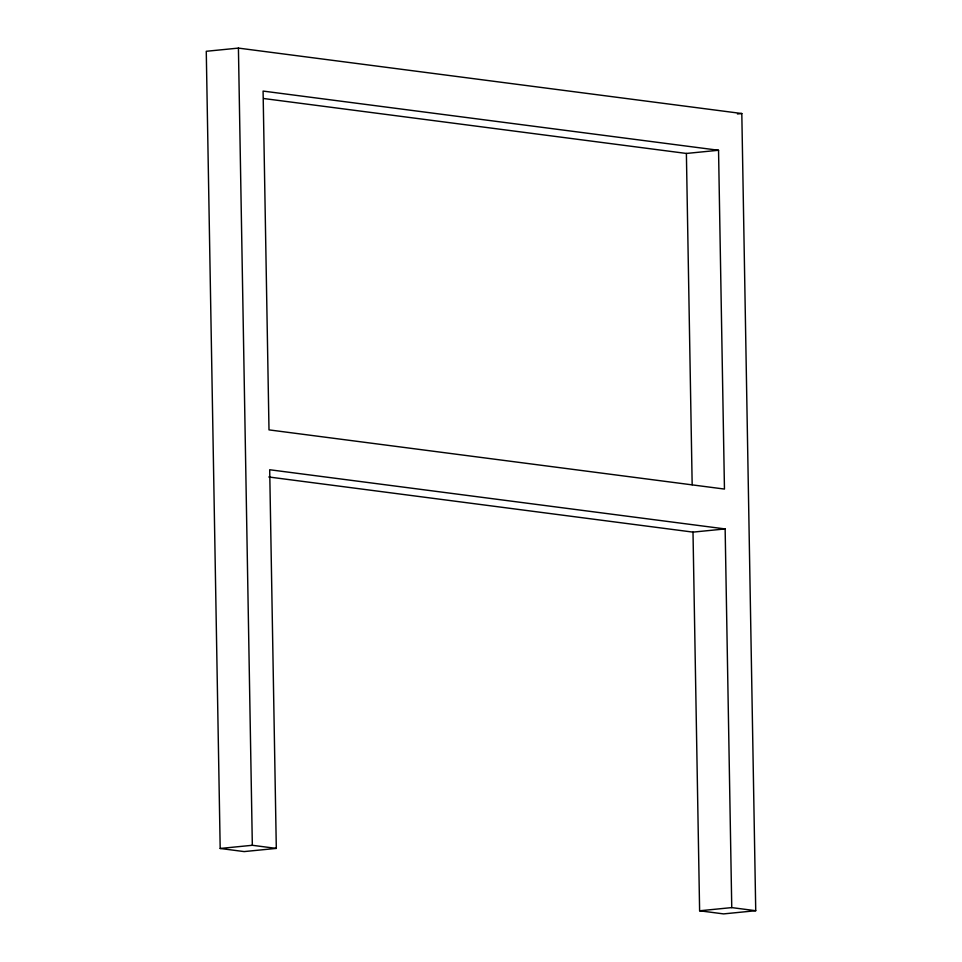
<?xml version="1.0" encoding="UTF-8"?>
<svg xmlns="http://www.w3.org/2000/svg" width="962" height="962" viewBox="0 0 962 962"><rect width="100%" height="100%" fill="white"/><g stroke="black" fill="none" stroke-linecap="round" stroke-linejoin="round"><path stroke-width="1.44" d="M238.42 48.1L206.265 51.287L220.19 848.472L244.156 851.586L276.31 848.4L269.697 469.745L725.144 528.932L731.757 907.599L755.735 910.713L741.81 113.528L238.42 48.1L252.333 845.285L276.31 848.4M737.433 113.961L741.81 113.528M263.684 98.521L686.387 153.451L718.542 150.264L724.458 489.069L268.999 429.882L263.083 91.077L718.542 150.264M268.807 476.984L693.001 532.118L725.144 528.932M220.19 848.472L252.333 845.285M693.001 532.118L699.614 910.786L731.757 907.599M755.735 910.713L723.58 913.9L699.614 910.786M686.387 153.451L692.171 484.764"/></g></svg>
